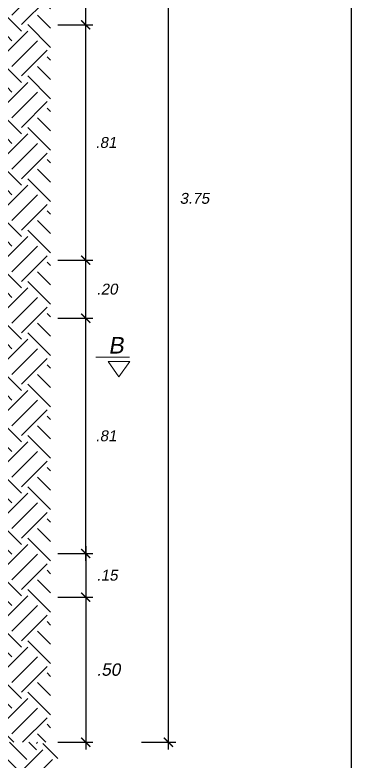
# Model space of a CAD drawing. Header units: metres. Extents: x 4293 to 4528, y 2596 to 2639.
# Drawn here: x 4415.748 to 4416.905, y 2625.576 to 2628.145 of the extents above; entities that cross this region are included whole.
import ezdxf
from ezdxf.enums import TextEntityAlignment as Align

# ---------------------------------------------------------------- set-up
doc = ezdxf.new("R2010")
doc.units = ezdxf.units.M
for name, color, linetype, lineweight in [('A TAPA', 6, 'Continuous', 13), ('a. terreno', 79, 'Continuous', 9), ('A.Texto', 180, 'Continuous', 5), ('Cotas', 170, 'Continuous', 5)]:
    doc.layers.add(name, color=color, linetype=linetype, lineweight=lineweight)
doc.styles.add('ARIAL', font='arial.ttf', dxfattribs={"oblique": 10})
doc.dimstyles.new('Esc 1-25', dxfattribs={"dimscale": 0.25, "dimtxt": 0.15, "dimasz": 0.125, "dimexe": 0.1, "dimexo": 0.1, "dimgap": 0.15, "dimtad": 2, "dimtih": 1, "dimtoh": 1, "dimzin": 4, "dimdsep": 46, "dimtxsty": 'ARIAL', "dimblk": 'ARCHTICK', "dimcen": 0.5, "dimdle": 0.1, "dimadec": 0, "dimazin": 0, "dimtfac": 1, "dimtofl": 0, "dimtmove": 2, "dimatfit": 3, "dimfxl": 1, "dimtolj": 1, "dimtzin": 0, "dimarcsym": 1})

# ---------------------------------------------------------------- blocks, each defined once
blk = doc.blocks.new('_ArchTick')
at = {"color": 0, "linetype": 'ByBlock', "const_width": 0.15}
blk.add_lwpolyline([(-0.5, -0.5), (0.5, 0.5)], dxfattribs=at)
blk = doc.blocks.new('*D390')
at = {"layer": 'Cotas', "color": 0, "lineweight": -2, "transparency": 16777216}
for p, q in [((4415.9914, 2626.3153), (4415.9914, 2626.1153)), ((4415.8957, 2626.2903), (4416.0164, 2626.2903)), ((4415.8957, 2626.1403), (4416.0164, 2626.1403))]:
    blk.add_line(p, q, dxfattribs=at)
at = {"layer": 'Defpoints', "color": 0, "transparency": 16777216}
for p in [(4415.8707, 2626.2903), (4415.8707, 2626.1403), (4415.9914, 2626.1403)]:
    blk.add_point(p, dxfattribs=at)
at = {"layer": 'Cotas', "color": 0, "lineweight": -2, "transparency": 16777216, "xscale": 0.03125, "yscale": 0.03125, "zscale": 0.03125}
for p, rotation in [((4415.9914, 2626.2903), 90), ((4415.9914, 2626.1403), 270)]:
    blk.add_blockref('_ArchTick', p, dxfattribs=dict(at, rotation=rotation))
at = {"layer": 'Cotas', "color": 0, "transparency": 16777216, "insert": (4416.0652, 2626.2153), "char_height": 0.0375, "attachment_point": 5, "style": 'ARIAL'}
blk.add_mtext('\\A1;.15', dxfattribs=at)
blk = doc.blocks.new('*D391')
at = {"layer": 'Cotas', "color": 0, "lineweight": -2, "transparency": 16777216}
for p, q in [((4415.9914, 2626.1653), (4415.9914, 2625.6153)), ((4415.8957, 2626.1403), (4416.0164, 2626.1403)), ((4415.8957, 2625.6403), (4416.0164, 2625.6403))]:
    blk.add_line(p, q, dxfattribs=at)
at = {"layer": 'Defpoints', "color": 0, "transparency": 16777216}
for p in [(4415.8707, 2626.1403), (4415.8707, 2625.6403), (4415.9914, 2625.6403)]:
    blk.add_point(p, dxfattribs=at)
at = {"layer": 'Cotas', "color": 0, "lineweight": -2, "transparency": 16777216, "xscale": 0.03125, "yscale": 0.03125, "zscale": 0.03125}
for p, rotation in [((4415.9914, 2626.1403), 90), ((4415.9914, 2625.6403), 270)]:
    blk.add_blockref('_ArchTick', p, dxfattribs=dict(at, rotation=rotation))
at = {"layer": 'Cotas', "color": 0, "transparency": 16777216, "insert": (4416.0698, 2625.8903), "char_height": 0.0425, "attachment_point": 5, "style": 'ARIAL'}
blk.add_mtext('\\A1;.50', dxfattribs=at)
blk = doc.blocks.new('*D419')
at = {"layer": 'Cotas', "color": 0, "lineweight": -2, "ltscale": 0.01, "transparency": 16777216}
for p, q in [((4415.9914, 2626.2653), (4415.9914, 2627.1253)), ((4415.8957, 2627.1003), (4416.0164, 2627.1003)), ((4415.8957, 2626.2903), (4416.0164, 2626.2903))]:
    blk.add_line(p, q, dxfattribs=at)
at = {"layer": 'Defpoints', "color": 0, "ltscale": 0.01, "transparency": 16777216}
for p in [(4415.8707, 2627.1003), (4415.9914, 2627.1003), (4415.8707, 2626.2903)]:
    blk.add_point(p, dxfattribs=at)
at = {"layer": 'Cotas', "color": 0, "lineweight": -2, "ltscale": 0.01, "transparency": 16777216, "xscale": 0.03125, "yscale": 0.03125, "zscale": 0.03125}
for p, rotation in [((4415.9914, 2627.1003), 90), ((4415.9914, 2626.2903), 270)]:
    blk.add_blockref('_ArchTick', p, dxfattribs=dict(at, rotation=rotation))
at = {"layer": 'Cotas', "color": 0, "ltscale": 0.01, "transparency": 16777216, "insert": (4416.0615, 2626.6953), "char_height": 0.0375, "attachment_point": 5, "style": 'ARIAL'}
blk.add_mtext('\\A1;.81', dxfattribs=at)
blk = doc.blocks.new('*D420')
at = {"layer": 'Cotas', "color": 0, "lineweight": -2, "ltscale": 0.01, "transparency": 16777216}
for p, q in [((4415.9914, 2627.0753), (4415.9914, 2627.3253)), ((4415.8957, 2627.3003), (4416.0164, 2627.3003)), ((4415.8957, 2627.1003), (4416.0164, 2627.1003))]:
    blk.add_line(p, q, dxfattribs=at)
at = {"layer": 'Defpoints', "color": 0, "ltscale": 0.01, "transparency": 16777216}
for p in [(4415.8707, 2627.3003), (4415.9914, 2627.3003), (4415.8707, 2627.1003)]:
    blk.add_point(p, dxfattribs=at)
at = {"layer": 'Cotas', "color": 0, "lineweight": -2, "ltscale": 0.01, "transparency": 16777216, "xscale": 0.03125, "yscale": 0.03125, "zscale": 0.03125}
for p, rotation in [((4415.9914, 2627.3003), 90), ((4415.9914, 2627.1003), 270)]:
    blk.add_blockref('_ArchTick', p, dxfattribs=dict(at, rotation=rotation))
at = {"layer": 'Cotas', "color": 0, "ltscale": 0.01, "transparency": 16777216, "insert": (4416.065, 2627.2003), "char_height": 0.0375, "attachment_point": 5, "style": 'ARIAL'}
blk.add_mtext('\\A1;.20', dxfattribs=at)
blk = doc.blocks.new('*D421')
at = {"layer": 'Cotas', "color": 0, "lineweight": -2, "ltscale": 0.01, "transparency": 16777216}
for p, q in [((4415.9914, 2627.2753), (4415.9914, 2628.1353)), ((4415.8957, 2628.1103), (4416.0164, 2628.1103)), ((4415.8957, 2627.3003), (4416.0164, 2627.3003))]:
    blk.add_line(p, q, dxfattribs=at)
at = {"layer": 'Defpoints', "color": 0, "ltscale": 0.01, "transparency": 16777216}
for p in [(4415.8707, 2628.1103), (4415.9914, 2628.1103), (4415.8707, 2627.3003)]:
    blk.add_point(p, dxfattribs=at)
at = {"layer": 'Cotas', "color": 0, "lineweight": -2, "ltscale": 0.01, "transparency": 16777216, "xscale": 0.03125, "yscale": 0.03125, "zscale": 0.03125}
for p, rotation in [((4415.9914, 2628.1103), 90), ((4415.9914, 2627.3003), 270)]:
    blk.add_blockref('_ArchTick', p, dxfattribs=dict(at, rotation=rotation))
at = {"layer": 'Cotas', "color": 0, "ltscale": 0.01, "transparency": 16777216, "insert": (4416.0615, 2627.7053), "char_height": 0.0375, "attachment_point": 5, "style": 'ARIAL'}
blk.add_mtext('\\A1;.81', dxfattribs=at)
blk = doc.blocks.new('*D422')
at = {"layer": 'Cotas', "color": 0, "lineweight": -2, "ltscale": 0.01, "transparency": 16777216}
for p, q in [((4415.9914, 2628.0853), (4415.9914, 2628.3353)), ((4415.8957, 2628.3103), (4416.0164, 2628.3103)), ((4415.8957, 2628.1103), (4416.0164, 2628.1103))]:
    blk.add_line(p, q, dxfattribs=at)
at = {"layer": 'Defpoints', "color": 0, "ltscale": 0.01, "transparency": 16777216}
for p in [(4415.8707, 2628.3103), (4415.9914, 2628.3103), (4415.8707, 2628.1103)]:
    blk.add_point(p, dxfattribs=at)
at = {"layer": 'Cotas', "color": 0, "lineweight": -2, "ltscale": 0.01, "transparency": 16777216, "xscale": 0.03125, "yscale": 0.03125, "zscale": 0.03125}
for p, rotation in [((4415.9914, 2628.3103), 90), ((4415.9914, 2628.1103), 270)]:
    blk.add_blockref('_ArchTick', p, dxfattribs=dict(at, rotation=rotation))
at = {"layer": 'Cotas', "color": 0, "ltscale": 0.01, "transparency": 16777216, "insert": (4416.065, 2628.2103), "char_height": 0.0375, "attachment_point": 5, "style": 'ARIAL'}
blk.add_mtext('\\A1;.20', dxfattribs=at)
blk = doc.blocks.new('*D424')
at = {"layer": 'Cotas', "color": 0, "lineweight": -2, "ltscale": 0.01, "transparency": 16777216}
for p, q in [((4416.2762, 2625.6153), (4416.2762, 2629.4103)), ((4416.118, 2629.3853), (4416.3012, 2629.3853)), ((4416.1838, 2625.6403), (4416.3012, 2625.6403))]:
    blk.add_line(p, q, dxfattribs=at)
at = {"layer": 'Defpoints', "color": 0, "ltscale": 0.01, "transparency": 16777216}
for p in [(4416.093, 2629.3853), (4416.2762, 2629.3853), (4416.1588, 2625.6403)]:
    blk.add_point(p, dxfattribs=at)
at = {"layer": 'Cotas', "color": 0, "lineweight": -2, "ltscale": 0.01, "transparency": 16777216, "xscale": 0.03125, "yscale": 0.03125, "zscale": 0.03125}
for p, rotation in [((4416.2762, 2629.3853), 90), ((4416.2762, 2625.6403), 270)]:
    blk.add_blockref('_ArchTick', p, dxfattribs=dict(at, rotation=rotation))
at = {"layer": 'Cotas', "color": 0, "ltscale": 0.01, "transparency": 16777216, "insert": (4416.3659, 2627.5128), "char_height": 0.0375, "attachment_point": 5, "style": 'ARIAL'}
blk.add_mtext('\\A1;3.75', dxfattribs=at)

msp = doc.modelspace()

# ---------------------------------------------------------------- hatches: boundary and pattern name
at = {"layer": 'a. terreno', "ltscale": 0.5}
h = msp.add_hatch(dxfattribs=at)
h.set_pattern_fill('EARTH', color=256, scale=0.5, angle=45, style=0)
h.set_pattern_definition([(45, (4252.42845, 2616.79735), (1e-17, 0.1767767), [0.125, -0.125]), (45, (4252.39531, 2616.83049), (1e-17, 0.1767767), [0.125, -0.125]), (45, (4252.36216, 2616.86364), (1e-17, 0.1767767), [0.125, -0.125]), (135, (4252.36216, 2616.88573), (-0.1767767, 3e-17), [0.125, -0.125]), (135, (4252.39531, 2616.91888), (-0.1767767, 3e-17), [0.125, -0.125]), (135, (4252.42845, 2616.95203), (-0.1767767, 3e-17), [0.125, -0.125])])
h.paths.add_polyline_path([(4415.8707, 2629.3853), (4415.7207, 2629.3853), (4415.7207, 2625.6403), (4415.8707, 2625.6403)])
h = msp.add_hatch(dxfattribs=at)
h.set_pattern_fill('EARTH', color=256, scale=0.5, angle=45, style=0)
h.set_pattern_definition([(45, (4247.00008, 2616.79735), (1e-17, 0.176776695), [0.125, -0.125]), (45, (4246.96693, 2616.83049), (1e-17, 0.176776695), [0.125, -0.125]), (45, (4246.93379, 2616.86364), (1e-17, 0.176776695), [0.125, -0.125]), (135, (4246.93379, 2616.88573), (-0.176776695, 3e-17), [0.125, -0.125]), (135, (4246.96693, 2616.91888), (-0.176776695, 3e-17), [0.125, -0.125]), (135, (4247.00008, 2616.95203), (-0.176776695, 3e-17), [0.125, -0.125])])
h.paths.add_polyline_path([(4415.8957, 2625.6403), (4412.6707, 2625.6403), (4412.6707, 2625.4903), (4415.8957, 2625.4903)])

# ---------------------------------------------------------------- linework, layer by layer
at = {"ltscale": 0.5}
msp.add_lwpolyline([(4411.7515, 2630.7619), (4416.9051, 2630.7619), (4416.9051, 2624.1699), (4411.7515, 2624.1699)], close=True, dxfattribs=at)
at = {"layer": 'A TAPA'}
for points in [[(4416.1425, 2626.9668), (4416.0262, 2626.9668)], [(4416.1056, 2626.8985), (4416.0683, 2626.9515), (4416.0683, 2626.9515)], [(4416.0683, 2626.9515), (4416.143, 2626.9515)], [(4416.1056, 2626.8985), (4416.143, 2626.9515), (4416.143, 2626.9515)], [(4416.1056, 2626.8985), (4416.143, 2626.9515), (4416.143, 2626.9515)]]:
    msp.add_lwpolyline(points, dxfattribs=at)

# ---------------------------------------------------------------- texts
at = {"layer": 'A.Texto', "ltscale": 0.005, "style": 'ARIAL', "oblique": 10}
msp.add_text('B', height=0.057, dxfattribs=at).set_placement((4416.0958, 2627.0073), align=Align.MIDDLE_CENTER)

# ---------------------------------------------------------------- dimensions: what is measured, and where the dimension line sits
at = {"layer": 'Cotas', "ltscale": 0.01}
for base, p1, p2, picture, middle in [((4416.2761507863, 2629.3853303489), (4416.15878735, 2625.6403303489), (4416.0930217762, 2629.3853303489), '*D424', (4416.3658609392, 2627.5128303489)), ((4415.9914, 2628.3103), (4415.8707, 2628.1103), (4415.8707, 2628.3103), '*D422', (4416.065, 2628.2103)), ((4415.9914, 2628.1103), (4415.8707, 2627.3003), (4415.8707, 2628.1103), '*D421', (4416.0615, 2627.7053)), ((4415.9914, 2627.3003), (4415.8707, 2627.1003), (4415.8707, 2627.3003), '*D420', (4416.065, 2627.2003)), ((4415.9914, 2627.1003), (4415.8707, 2626.2903), (4415.8707, 2627.1003), '*D419', (4416.0615, 2626.6953))]:
    dim = msp.add_linear_dim(base=base, p1=p1, p2=p2, angle=90, dimstyle='Esc 1-25', dxfattribs=at)
    dim.commit()
    dim.dimension.update_dxf_attribs({"geometry": picture, "text_midpoint": middle})
at = {"layer": 'Cotas'}
for base, p1, p2, override, picture, middle in [((4415.9914, 2626.1403), (4415.8707, 2626.2903), (4415.8707, 2626.1403), {"dimtmove": 1}, '*D390', (4416.0652, 2626.2153)), ((4415.9914, 2625.6403), (4415.8707, 2626.1403), (4415.8707, 2625.6403), {"dimtxt": 0.17, "dimtmove": 1}, '*D391', (4416.0698, 2625.8903))]:
    dim = msp.add_linear_dim(base=base, p1=p1, p2=p2, angle=90, dimstyle='Esc 1-25', override=override, dxfattribs=at)
    dim.commit()
    dim.dimension.update_dxf_attribs({"geometry": picture, "text_midpoint": middle})

doc.saveas('drawing.dxf')
